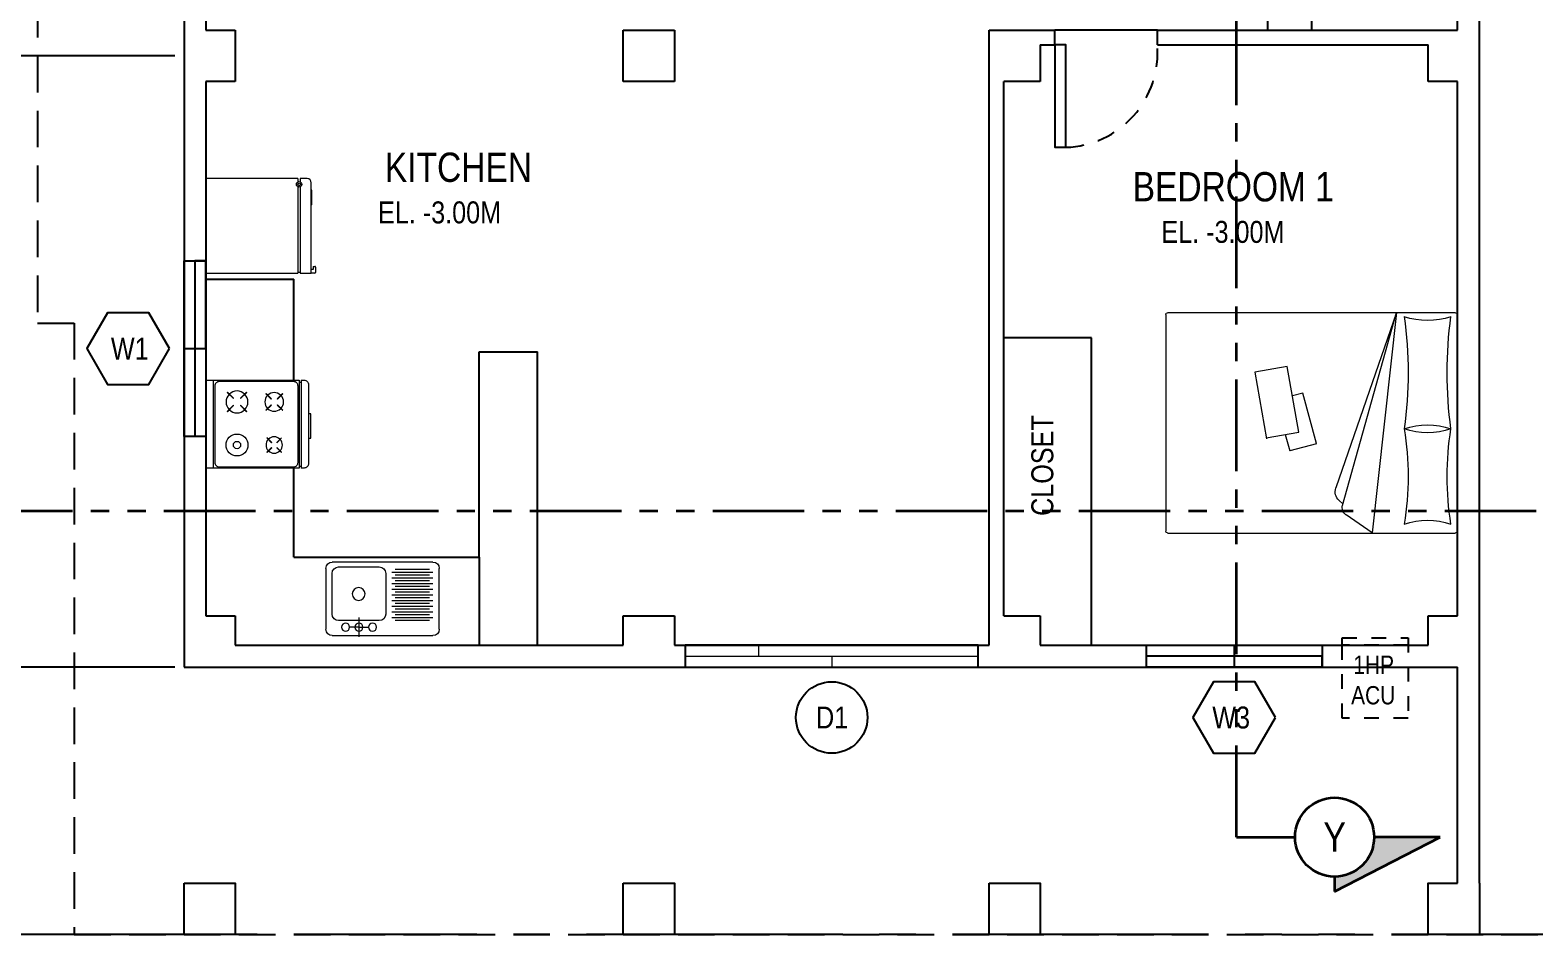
# Model space of a CAD drawing. Header units: inches. Extents: x 7263 to 7501, y 1317 to 1521.
# Drawn here: x 7349.35 to 7359.62, y 1502.42 to 1508.69 of the extents above; entities that cross this region are included whole.
import ezdxf

# ---------------------------------------------------------------- set-up
doc = ezdxf.new("R2010")
doc.units = ezdxf.units.IN
doc.header["$MEASUREMENT"] = 0
for name, pattern in [('HIDDEN', [0.375, 0.25, -0.125]), ('HIDDEN2', [0.1875, 0.125, -0.0625]), ('PHANTOM', [2.5, 1.25, -0.25, 0.25, -0.25, 0.25, -0.25]), ('PHANTOM2', [1.25, 0.625, -0.125, 0.125, -0.125, 0.125, -0.125])]:
    doc.linetypes.add(name, pattern=pattern)
for name, color, linetype, lineweight in [('.25', 250, 'Continuous', 25), ('Cocina', 2, 'Continuous', 0), ('GFURNISH', 2, 'Continuous', 20), ('KIT', 3, 'Continuous', 9), ('Muebles', 2, 'Continuous', 0), ('sectionplane', 211, 'PHANTOM2', 35)]:
    doc.layers.add(name, color=color, linetype=linetype, lineweight=lineweight)
for name, color, linetype in [('hatch', 14, 'Continuous'), ('Layer1', 1, 'Continuous'), ('Layer2', 2, 'Continuous'), ('Layer3', 3, 'Continuous'), ('Layer6', 6, 'Continuous'), ('P-FIXT', 2, 'Continuous')]:
    doc.layers.add(name, color=color, linetype=linetype)
doc.styles.get("Standard").update_dxf_attribs({"font": ''})
doc.styles.get('Standard').set_extended_font_data('Tw Cen MT Condensed')
doc.dimstyles.new('ISOMETRIC -30', dxfattribs={"dimtxt": 0.2, "dimasz": 0.18, "dimexe": 0.18, "dimexo": 0.0625, "dimgap": 0.09, "dimtad": 0, "dimzin": 0, "dimdsep": 46, "dimtxsty": 'Standard', "dimblk": 'ARCHTICK', "dimcen": 0.09, "dimclrd": 8, "dimclre": 8, "dimclrt": 2, "dimadec": 0, "dimazin": 0, "dimtfac": 1, "dimtofl": 0, "dimtmove": 0, "dimatfit": 3, "dimfxl": 1, "dimtolj": 1, "dimtzin": 0, "dimarcsym": 0})

# ---------------------------------------------------------------- blocks, each defined once
blk = doc.blocks.new('la4')
at = {"layer": 'Cocina', "linetype": 'Continuous'}
for p, q in [((0.023, 0), (0.71, 0)), ((0.205, -0.124), (0.205, 0.008)), ((-0.021, -0.459), (-0.021, -0.044)), ((0.205, -0.058), (0.139, -0.058)), ((0.205, -0.058), (0.271, -0.058)), ((0.754, -0.044), (0.754, -0.459)), ((0.022, -0.147), (0.022, -0.425)), ((0.344, -0.103), (0.066, -0.103)), ((0.388, -0.425), (0.388, -0.147)), ((0.71, -0.503), (0.023, -0.503)), ((0.066, -0.469), (0.344, -0.469))]:
    blk.add_line(p, q, dxfattribs=at)
at = {"layer": 'Cocina'}
for p, q in [((0.43, -0.125), (0.711, -0.125)), ((0.43, -0.163), (0.711, -0.163)), ((0.43, -0.202), (0.711, -0.202)), ((0.453, -0.105), (0.688, -0.105)), ((0.453, -0.144), (0.688, -0.144)), ((0.453, -0.183), (0.688, -0.183)), ((0.43, -0.241), (0.711, -0.241)), ((0.43, -0.279), (0.711, -0.279)), ((0.453, -0.221), (0.688, -0.221)), ((0.453, -0.26), (0.688, -0.26)), ((0.453, -0.299), (0.688, -0.299)), ((0.43, -0.318), (0.711, -0.318)), ((0.43, -0.357), (0.711, -0.357)), ((0.43, -0.395), (0.711, -0.395)), ((0.453, -0.337), (0.688, -0.337)), ((0.453, -0.376), (0.688, -0.376)), ((0.43, -0.434), (0.711, -0.434)), ((0.453, -0.415), (0.688, -0.415)), ((0.453, -0.454), (0.688, -0.454))]:
    blk.add_line(p, q, dxfattribs=at)
at = {"layer": 'Cocina', "linetype": 'Continuous'}
for centre, radius in [((0.114, -0.058), 0.0274), ((0.205, -0.058), 0.0274), ((0.298, -0.058), 0.0274), ((0.203, -0.285), 0.0439)]:
    blk.add_circle(centre, radius, dxfattribs=at)
for centre, start, end in [((0.023, -0.044), 90, 180), ((0.71, -0.044), 0, 90), ((0.066, -0.147), 90, 180), ((0.344, -0.147), 0, 90), ((0.023, -0.459), 180, 270), ((0.066, -0.425), 180, 270), ((0.344, -0.425), 270, 0), ((0.71, -0.459), 270, 0)]:
    blk.add_arc(centre, 0.0439, start, end, dxfattribs=at)
blk = doc.blocks.new('A$C421B4F1C')
for p, q in [((1, 0.81), (0.301, 0.81)), ((0.301, 0.81), (0.301, 0.132)), ((1, 0.132), (1, 0.81)), ((0.94, 0.132), (0.301, 0.132)), ((0.301, 0.113), (0.301, 0.033)), ((0.94, 0.113), (0.301, 0.113)), ((0.307, 0.113), (0.307, 0.132)), ((1, 0.132), (0.975, 0.132)), ((1, 0.113), (0.975, 0.113)), ((1, 0.063), (1, 0.113)), ((0.301, 0.006), (0.301, 0.033)), ((0.301, 0.033), (0.969, 0.033)), ((0.345, 0), (0.307, 0)), ((0.328, 0.019), (0.328, 0.033)), ((0.351, 0.019), (0.328, 0.019)), ((0.351, 0.019), (0.351, 0.006)), ((0.807, 0.027), (0.807, 0.033)), ((0.807, 0.027), (0.913, 0.027)), ((0.913, 0.027), (0.913, 0.033))]:
    blk.add_line(p, q)
for radius in [0.02, 0.01]:
    blk.add_circle((0.957, 0.122), radius)
for centre, radius, start, end in [((0.307, 0.006), 0.00612, 180, 270), ((0.345, 0.006), 0.00612, 270, 0), ((0.969, 0.063), 0.0306, 270, 0)]:
    blk.add_arc(centre, radius, start, end)
blk = doc.blocks.new('A$C1AA40283')
at = {"layer": 'GFURNISH', "linetype": 'Continuous', "ltscale": 0.25}
for p, q in [((0.049, 0.3), (0.049, -0.3)), ((0.637, 0.3), (0.637, -0.3)), ((0.637, 0.287), (0.65, 0.287)), ((0.65, 0.3), (0.65, -0.3)), ((0.637, -0.287), (0.65, -0.287))]:
    blk.add_line(p, q, dxfattribs=at)
blk.add_lwpolyline([(0.637, -0.3), (0, -0.3), (0, 0.3), (0.637, 0.3)], dxfattribs=at)
at = {"layer": 'GFURNISH', "color": 1, "linetype": 'Continuous', "elevation": 2.365}
blk.add_lwpolyline([(0.09, -0.292), (0.599, -0.292, 0.414214), (0.629, -0.262), (0.629, 0.26, 0.414214), (0.599, 0.29), (0.09, 0.29, 0.414214), (0.06, 0.26), (0.06, -0.262, 0.414214)], format="xyb", close=True, dxfattribs=at)
at = {"layer": 'GFURNISH', "color": 3, "linetype": 'Continuous', "elevation": 2.365}
for points in [[(0.145, 0.216), (0.187, 0.174), (0.189, 0.176), (0.147, 0.218)], [(0.277, 0.218), (0.235, 0.176), (0.237, 0.174), (0.28, 0.216)], [(0.409, 0.206), (0.445, 0.17), (0.447, 0.172), (0.411, 0.208)], [(0.522, 0.208), (0.486, 0.172), (0.488, 0.17), (0.524, 0.206)], [(0.147, 0.084), (0.189, 0.126), (0.187, 0.128), (0.145, 0.086)], [(0.28, 0.086), (0.237, 0.128), (0.235, 0.126), (0.277, 0.084)], [(0.411, 0.094), (0.447, 0.129), (0.445, 0.131), (0.409, 0.096)], [(0.524, 0.096), (0.488, 0.131), (0.486, 0.129), (0.522, 0.094)], [(0.416, -0.095), (0.448, -0.127), (0.449, -0.125), (0.418, -0.093)], [(0.515, -0.093), (0.483, -0.125), (0.485, -0.127), (0.516, -0.095)], [(0.418, -0.193), (0.449, -0.162), (0.448, -0.16), (0.416, -0.192)], [(0.516, -0.192), (0.485, -0.16), (0.483, -0.162), (0.515, -0.193)]]:
    blk.add_lwpolyline(points, close=True, dxfattribs=at)
at = {"layer": 'GFURNISH', "linetype": 'Continuous', "ltscale": 0.25}
blk.add_lwpolyline([(0.65, 0.3), (0.67, 0.3, -0.414214), (0.7, 0.27), (0.7, -0.27, -0.414214), (0.67, -0.3), (0.65, -0.3)], format="xyb", dxfattribs=at)
blk.add_lwpolyline([(0.7, -0.096), (0.717, -0.096), (0.717, 0.07), (0.7, 0.07)], close=True, dxfattribs=at)
at = {"layer": 'GFURNISH', "color": 3, "linetype": 'Continuous'}
for radius in [0.075, 0.025]:
    blk.add_circle((0.212, -0.143, 2.365), radius, dxfattribs=at)
for centre, radius, start, end in [((0.212, 0.151, 2.365), 0.075, 46.2656, 133.7344), ((0.466, 0.151, 2.365), 0.0638, 46.2656, 133.7344), ((0.212, 0.151, 2.365), 0.075, 136.2656, 223.7344), ((0.212, 0.151, 2.365), 0.075, 316.2656, 43.7344), ((0.466, 0.151, 2.365), 0.0638, 136.2656, 223.7344), ((0.466, 0.151, 2.365), 0.0638, 226.2656, 313.7344), ((0.466, 0.151, 2.365), 0.0638, 316.2656, 43.7344), ((0.212, 0.151, 2.365), 0.075, 226.2656, 313.7344), ((0.466, -0.143, 2.365), 0.0558, 46.2656, 133.7344), ((0.466, -0.143, 2.365), 0.0558, 136.2656, 223.7344), ((0.466, -0.143, 2.365), 0.0558, 226.2656, 313.7344), ((0.466, -0.143, 2.365), 0.0558, 316.2656, 43.7344)]:
    blk.add_arc(centre, radius, start, end, dxfattribs=at)
blk = doc.blocks.new('A$C15EF6F21')
at = {"layer": 'hatch', "rotation": 90}
blk.add_blockref('A$C1AA40283', (0.3, 0), dxfattribs=at)
blk = doc.blocks.new('A$C19AB236E')
at = {"layer": 'KIT', "rotation": 180}
blk.add_blockref('A$C15EF6F21', (0.3, 0), dxfattribs=at)
blk = doc.blocks.new('GHGFHGHGF')
at = {"layer": 'Muebles', "linetype": 'Continuous'}
for p, q in [((7128.408, 1440.049), (7128.408, 1442.018)), ((7128.42, 1442.029), (7129.9, 1442.029)), ((7129.912, 1442.018), (7129.912, 1440.049)), ((7128.774, 1441.199), (7128.813, 1441.422)), ((7128.813, 1441.422), (7129.268, 1441.342)), ((7129.262, 1441.344), (7129.223, 1441.12)), ((7129.239, 1441.213), (7129.351, 1441.183)), ((7129.223, 1441.12), (7128.774, 1441.199)), ((7128.957, 1441.092), (7128.976, 1441.163)), ((7129.302, 1441), (7129.351, 1441.183)), ((7129.301, 1441), (7128.957, 1441.092)), ((7128.405, 1440.454), (7129.604, 1440.868)), ((7129.723, 1440.822), (7128.405, 1440.454)), ((7129.689, 1440.845), (7129.712, 1440.819)), ((7129.91, 1440.62), (7129.787, 1440.798)), ((7128.405, 1440.454), (7129.91, 1440.62)), ((7129.9, 1440.037), (7128.42, 1440.037))]:
    blk.add_line(p, q, dxfattribs=at)
for centre, radius, start, end in [((7128.42, 1442.018), 0.0118, 90, 180), ((7129.9, 1442.018), 0.0118, 360, 90), ((7129.63, 1440.793), 0.0789, 41.1859, 108.8094), ((7129.738, 1440.765), 0.0592, 34.5625, 105.4138), ((7128.817, 1443.197), 2.823, 262.1987, 277.8013), ((7127.959, 1440.241), 0.502, 341.4474, 18.5526), ((7129.676, 1440.241), 0.502, 161.4474, 198.5526), ((7129.526, 1442.411), 2.037, 260.813, 279.187), ((7128.725, 1440.241), 0.502, 341.4474, 18.5526), ((7130.327, 1440.241), 0.502, 161.4474, 198.5526), ((7128.817, 1437.284), 2.823, 82.1987, 97.8013), ((7129.526, 1438.07), 2.037, 80.813, 99.187), ((7128.42, 1440.049), 0.0118, 180, 270), ((7129.9, 1440.049), 0.0118, 270, 0)]:
    blk.add_arc(centre, radius, start, end, dxfattribs=at)
blk = doc.blocks.new('_ArchTick')
at = {"color": 0, "linetype": 'ByBlock', "const_width": 0.15}
blk.add_lwpolyline([(-0.5, -0.5), (0.5, 0.5)], dxfattribs=at)
blk = doc.blocks.new('*D265')
at = {"layer": '.25', "color": 8, "lineweight": -2, "transparency": 16777216}
for p, q in [((7350.339, 1512.691), (7345.412, 1512.691)), ((7345.592, 1512.691), (7345.592, 1511.084)), ((7345.592, 1508.516), (7345.592, 1510.123)), ((7350.339, 1508.516), (7345.412, 1508.516))]:
    blk.add_line(p, q, dxfattribs=at)
at = {"layer": 'Defpoints', "color": 0, "transparency": 16777216}
for p in [(7350.402, 1512.691), (7345.592, 1508.516), (7350.402, 1508.516)]:
    blk.add_point(p, dxfattribs=at)
at = {"layer": '.25', "color": 8, "lineweight": -2, "transparency": 16777216, "xscale": 0.18, "yscale": 0.18, "zscale": 0.18}
for p, rotation in [((7345.592, 1512.691), 90), ((7345.592, 1508.516), 270)]:
    blk.add_blockref('_ArchTick', p, dxfattribs=dict(at, rotation=rotation))
at = {"layer": '.25', "color": 2, "transparency": 16777216, "insert": (7345.592, 1510.604), "char_height": 0.2, "attachment_point": 5, "rotation": 90}
blk.add_mtext('\\A1;4.18M', dxfattribs=at)
blk = doc.blocks.new('*D266')
at = {"layer": '.25', "color": 8, "lineweight": -2, "transparency": 16777216}
for p, q in [((7350.339, 1508.516), (7345.412, 1508.516)), ((7345.592, 1508.516), (7345.592, 1506.909)), ((7345.592, 1504.341), (7345.592, 1505.948)), ((7350.339, 1504.341), (7345.412, 1504.341))]:
    blk.add_line(p, q, dxfattribs=at)
at = {"layer": 'Defpoints', "color": 0, "transparency": 16777216}
for p in [(7350.402, 1508.516), (7345.592, 1504.341), (7350.402, 1504.341)]:
    blk.add_point(p, dxfattribs=at)
at = {"layer": '.25', "color": 8, "lineweight": -2, "transparency": 16777216, "xscale": 0.18, "yscale": 0.18, "zscale": 0.18}
for p, rotation in [((7345.592, 1508.516), 90), ((7345.592, 1504.341), 270)]:
    blk.add_blockref('_ArchTick', p, dxfattribs=dict(at, rotation=rotation))
at = {"layer": '.25', "color": 2, "transparency": 16777216, "insert": (7345.592, 1506.429), "char_height": 0.2, "attachment_point": 5, "rotation": 90}
blk.add_mtext('\\A1;4.18M', dxfattribs=at)
blk = doc.blocks.new('*D267')
at = {"layer": '.25', "color": 8, "lineweight": -2, "transparency": 16777216}
for p, q in [((7350.339, 1504.341), (7345.412, 1504.341)), ((7345.592, 1504.341), (7345.592, 1503.909)), ((7345.592, 1502.516), (7345.592, 1502.948)), ((7350.339, 1502.516), (7345.412, 1502.516))]:
    blk.add_line(p, q, dxfattribs=at)
at = {"layer": 'Defpoints', "color": 0, "transparency": 16777216}
for p in [(7350.402, 1504.341), (7345.592, 1502.516), (7350.402, 1502.516)]:
    blk.add_point(p, dxfattribs=at)
at = {"layer": '.25', "color": 8, "lineweight": -2, "transparency": 16777216, "xscale": 0.18, "yscale": 0.18, "zscale": 0.18}
for p, rotation in [((7345.592, 1504.341), 90), ((7345.592, 1502.516), 270)]:
    blk.add_blockref('_ArchTick', p, dxfattribs=dict(at, rotation=rotation))
at = {"layer": '.25', "color": 2, "transparency": 16777216, "insert": (7345.592, 1503.429), "char_height": 0.2, "attachment_point": 5, "rotation": 90}
blk.add_mtext('\\A1;1.83M', dxfattribs=at)
blk = doc.blocks.new('SCU')
at = {"layer": 'Layer3', "linetype": 'HIDDEN2', "ltscale": 0.5}
blk.add_lwpolyline([(7147.567, 1439.762), (7148.017, 1439.762), (7148.017, 1439.212), (7147.567, 1439.212), (7147.567, 1439.762)], dxfattribs=at)
blk.add_lwpolyline([(7147.567, 1439.762), (7148.017, 1439.762), (7148.017, 1439.712), (7147.567, 1439.712)], close=True, dxfattribs=at)
at = {"layer": 'Layer3', "insert": (7147.768, 1439.64), "char_height": 0.125, "attachment_point": 1}
blk.add_mtext_dynamic_manual_height_columns('\\pi-0.1255;1HP\\P\\pi-0.14038;ACU', width=0.05853, gutter_width=1, heights=[0], dxfattribs=at)

msp = doc.modelspace()

# ---------------------------------------------------------------- hatches: boundary and pattern name
at = {"layer": 'sectionplane', "linetype": 'Continuous'}
h = msp.add_hatch(color=256, dxfattribs=at)
h.dxf.hatch_style = 1
h.paths.add_polyline_path([(7358.263, 1502.808), (7358.263, 1502.91, 0.414214), (7358.533, 1503.18), (7358.984, 1503.18)])

# ---------------------------------------------------------------- linework, layer by layer
at = {"layer": 'Layer1'}
msp.add_line((7357.052, 1508.691), (7356.352, 1508.691), dxfattribs=at)
for points in [[(7350.402, 1505.916), (7350.402, 1507.116), (7350.552, 1507.116), (7350.552, 1505.916)], [(7355.827, 1504.341), (7355.827, 1504.491), (7353.827, 1504.491), (7353.827, 1504.341)], [(7356.977, 1504.491), (7358.177, 1504.491), (7358.177, 1504.341), (7356.977, 1504.341)]]:
    msp.add_lwpolyline(points, close=True, dxfattribs=at)
at = {"layer": 'Layer1', "linetype": 'HIDDEN2'}
msp.add_arc((7356.408, 1508.537), 0.646, 271.6632, 4.8163, dxfattribs=at)
at = {"layer": 'Layer2'}
for p, q in [((7357.803, 1509.591), (7357.804, 1508.691)), ((7358.103, 1509.591), (7358.104, 1508.691)), ((7350.552, 1506.991), (7351.152, 1506.991)), ((7351.152, 1506.301), (7351.152, 1506.991)), ((7356.602, 1506.591), (7356.002, 1506.591)), ((7356.602, 1504.491), (7356.602, 1506.591)), ((7352.418, 1505.091), (7352.418, 1506.495)), ((7352.418, 1506.495), (7352.818, 1506.495)), ((7352.818, 1504.491), (7352.818, 1506.495)), ((7351.152, 1505.091), (7351.152, 1505.701)), ((7351.152, 1505.091), (7352.418, 1505.091)), ((7352.418, 1505.091), (7352.418, 1504.491))]:
    msp.add_line(p, q, dxfattribs=at)
for points in [[(7356.352, 1508.591), (7356.352, 1507.891), (7356.427, 1507.891), (7356.427, 1508.591)], [(7350.552, 1506.516), (7350.552, 1507.116), (7350.477, 1507.116), (7350.477, 1506.516)], [(7350.477, 1506.516), (7350.477, 1505.916), (7350.402, 1505.916), (7350.402, 1506.516)], [(7357.577, 1504.416), (7356.977, 1504.416), (7356.977, 1504.491), (7357.577, 1504.491)], [(7357.577, 1504.341), (7358.177, 1504.341), (7358.177, 1504.416), (7357.577, 1504.416)]]:
    msp.add_lwpolyline(points, close=True, dxfattribs=at)
at = {"layer": 'Layer3'}
for p, q in [((7359.252, 1502.866), (7359.252, 1514.516)), ((7350.402, 1512.691), (7350.402, 1504.341)), ((7350.552, 1512.341), (7350.552, 1508.691)), ((7359.102, 1508.691), (7359.102, 1512.341)), ((7350.552, 1508.691), (7350.752, 1508.691)), ((7350.752, 1508.691), (7350.752, 1508.341)), ((7353.402, 1508.691), (7353.752, 1508.691)), ((7353.402, 1508.341), (7353.402, 1508.691)), ((7353.752, 1508.691), (7353.752, 1508.341)), ((7355.902, 1508.691), (7356.252, 1508.691)), ((7355.902, 1508.341), (7355.902, 1508.691)), ((7356.252, 1508.691), (7356.352, 1508.691)), ((7356.352, 1508.591), (7356.352, 1508.691)), ((7357.052, 1508.591), (7357.052, 1508.691)), ((7357.052, 1508.691), (7358.902, 1508.691)), ((7358.902, 1508.691), (7359.102, 1508.691)), ((7356.252, 1508.591), (7356.252, 1508.341)), ((7356.252, 1508.591), (7356.352, 1508.591)), ((7357.052, 1508.591), (7358.902, 1508.591)), ((7358.902, 1508.341), (7358.902, 1508.591)), ((7350.752, 1508.341), (7350.552, 1508.341)), ((7350.552, 1508.341), (7350.552, 1504.691)), ((7353.752, 1508.341), (7353.402, 1508.341)), ((7355.902, 1504.691), (7355.902, 1508.341)), ((7356.252, 1508.341), (7356.002, 1508.341)), ((7356.002, 1504.691), (7356.002, 1508.341)), ((7359.102, 1508.341), (7358.902, 1508.341)), ((7359.102, 1504.691), (7359.102, 1508.341)), ((7350.552, 1504.691), (7350.752, 1504.691)), ((7350.752, 1504.691), (7350.752, 1504.491)), ((7353.402, 1504.691), (7353.752, 1504.691)), ((7353.402, 1504.491), (7353.402, 1504.691)), ((7353.752, 1504.691), (7353.752, 1504.491)), ((7355.902, 1504.491), (7355.902, 1504.691)), ((7356.002, 1504.691), (7356.252, 1504.691)), ((7356.252, 1504.691), (7356.252, 1504.491)), ((7358.902, 1504.691), (7359.102, 1504.691)), ((7358.902, 1504.491), (7358.902, 1504.691)), ((7350.752, 1504.491), (7353.402, 1504.491)), ((7353.752, 1504.491), (7355.902, 1504.491)), ((7356.252, 1504.491), (7358.902, 1504.491)), ((7350.402, 1504.341), (7359.102, 1504.341)), ((7359.102, 1502.866), (7359.102, 1504.341))]:
    msp.add_line(p, q, dxfattribs=at)
at = {"layer": 'Layer3', "linetype": 'PHANTOM'}
msp.add_lwpolyline([(7347.402, 1514.516), (7367.402, 1514.516), (7367.402, 1502.516), (7347.402, 1502.516)], close=True, dxfattribs=at)
at = {"layer": 'Layer3', "linetype": 'HIDDEN'}
msp.add_lwpolyline([(7349.402, 1514.516), (7349.402, 1506.691), (7349.652, 1506.691), (7349.652, 1502.516), (7360.002, 1502.516), (7360.002, 1506.691), (7360.252, 1506.691), (7360.252, 1514.516)], close=True, dxfattribs=at)
at = {"layer": 'Layer3'}
for points in [[(7350.302, 1506.516), (7350.161, 1506.76), (7349.879, 1506.76), (7349.738, 1506.516), (7349.879, 1506.272), (7350.161, 1506.272)], [(7357.859, 1503.997), (7357.718, 1504.241), (7357.436, 1504.241), (7357.295, 1503.997), (7357.436, 1503.753), (7357.718, 1503.753)], [(7350.402, 1502.866), (7350.752, 1502.866), (7350.752, 1502.516), (7350.402, 1502.516)], [(7353.402, 1502.866), (7353.752, 1502.866), (7353.752, 1502.516), (7353.402, 1502.516)], [(7355.902, 1502.866), (7356.252, 1502.866), (7356.252, 1502.516), (7355.902, 1502.516)]]:
    msp.add_lwpolyline(points, close=True, dxfattribs=at)
msp.add_lwpolyline([(7359.252, 1502.866), (7359.252, 1502.516), (7358.902, 1502.516), (7358.902, 1502.866), (7359.102, 1502.866)], dxfattribs=at)
msp.add_circle((7354.827, 1503.997), 0.244, dxfattribs=at)
at = {"layer": 'Muebles'}
for points in [[(7354.827, 1504.416), (7354.827, 1504.341), (7353.827, 1504.341), (7353.827, 1504.416)], [(7355.827, 1504.416), (7355.827, 1504.491), (7354.327, 1504.491), (7354.327, 1504.416)]]:
    msp.add_lwpolyline(points, close=True, dxfattribs=at)
at = {"layer": 'sectionplane'}
for p, q in [((7357.593, 1503.18), (7357.593, 1517.849)), ((7346.515, 1505.408), (7361.209, 1505.408)), ((7357.593, 1503.18), (7357.993, 1503.18))]:
    msp.add_line(p, q, dxfattribs=at)
at = {"layer": 'sectionplane', "linetype": 'Continuous'}
for p, q in [((7358.263, 1502.808), (7358.984, 1503.18)), ((7358.984, 1503.18), (7358.533, 1503.18)), ((7358.263, 1502.91), (7358.263, 1502.808))]:
    msp.add_line(p, q, dxfattribs=at)
msp.add_circle((7358.263, 1503.18), 0.27, dxfattribs=at)

# ---------------------------------------------------------------- block references
at = {"layer": 'Cocina', "xscale": -1, "rotation": 180}
msp.add_blockref('la4', (7351.392, 1504.556), dxfattribs=at)
at = {"layer": 'Layer3', "xscale": -1, "rotation": 90}
msp.add_blockref('GHGFHGHGF', (8799.139, 8635.169), dxfattribs=at)
at = {"layer": 'Layer3'}
msp.add_blockref('SCU', (210.748, 64.78), dxfattribs=at)
at = {"layer": 'Muebles', "xscale": 0.92486726986537, "yscale": 0.92486726986537, "zscale": 0.92486726986537, "rotation": 90}
msp.add_blockref('A$C421B4F1C', (7351.301, 1506.753), dxfattribs=at)
at = {"layer": 'P-FIXT', "rotation": 90}
msp.add_blockref('A$C19AB236E', (7350.552, 1506.001), dxfattribs=at)

# ---------------------------------------------------------------- texts
at = {"layer": 'Layer2', "char_height": 0.2, "attachment_point": 1}
for s, insert in [('\\pi0.36425;KITCHEN\\P\\pi0.31782;{\\H0.75x;EL. -3.00M}', (7351.41, 1507.855)), ('\\pi0.12139;BEDROOM 1\\P\\pi0.31782;{\\H0.75x;EL. -3.00M}', (7356.762, 1507.722))]:
    msp.add_mtext_dynamic_manual_height_columns(s, width=1.89993, gutter_width=1, heights=[0], dxfattribs=dict(at, insert=insert))
at = {"layer": 'Layer3', "char_height": 0.15, "attachment_point": 1}
for s, insert in [('\\pi0.01547;W1', (7349.887, 1506.591)), ('\\pi0.02618;D1', (7354.694, 1504.072)), ('\\pi-0.01668;W3', (7357.444, 1504.072))]:
    msp.add_mtext_dynamic_manual_height_columns(s, width=0.23808, gutter_width=1, heights=[0], dxfattribs=dict(at, insert=insert))
at = {"layer": 'Layer3', "insert": (7356.191, 1505.374), "char_height": 0.15, "attachment_point": 1, "rotation": 90}
msp.add_mtext_dynamic_manual_height_columns('CLOSET', width=0.23808, gutter_width=1, heights=[0], dxfattribs=at)
at = {"layer": 'Layer6', "color": 2, "insert": (7358.263, 1503.18), "char_height": 0.2, "attachment_point": 4}
msp.add_mtext('\\pi-0.07619;Y', dxfattribs=at)

# ---------------------------------------------------------------- dimensions: what is measured, and where the dimension line sits
at = {"layer": '.25', "color": 9, "true_color": 0xc7c8ca}
for base, p1, p2, picture, middle in [((7345.592377479, 1508.51620479), (7350.401822153, 1512.69120479), (7350.401822153, 1508.51620479), '*D265', (7345.592377479, 1510.60370479)), ((7345.592377479, 1504.34120479), (7350.401822153, 1508.51620479), (7350.401822153, 1504.34120479), '*D266', (7345.592377479, 1506.42870479)), ((7345.592377479, 1502.51620479), (7350.401822153, 1504.34120479), (7350.401822153, 1502.51620479), '*D267', (7345.592377479, 1503.42870479))]:
    dim = msp.add_linear_dim(base=base, p1=p1, p2=p2, angle=90, dimstyle='ISOMETRIC -30', override={"dimpost": 'M'}, dxfattribs=at)
    dim.commit()
    dim.dimension.update_dxf_attribs({"geometry": picture, "text_midpoint": middle})

doc.saveas('drawing.dxf')
